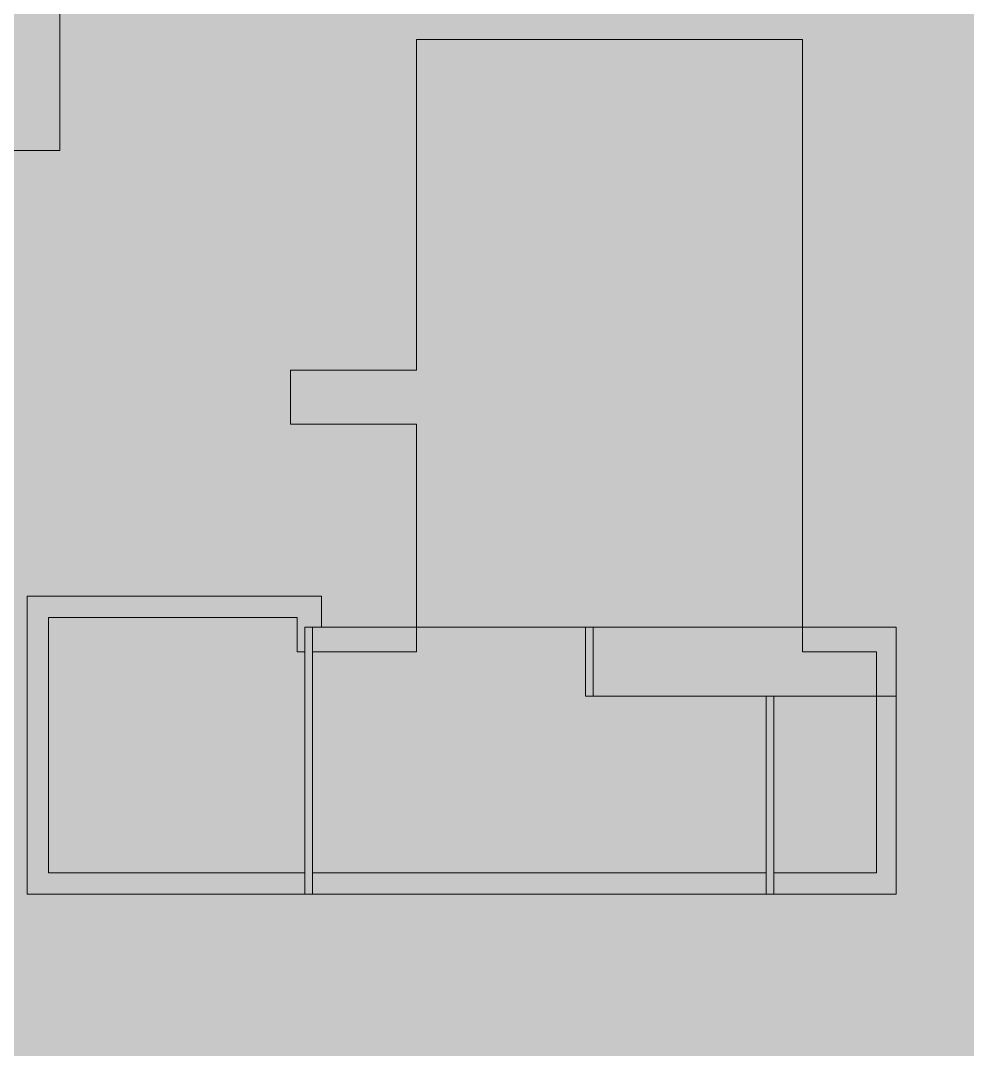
# Model space of a CAD drawing. Header units: metres. Extents: x -208 to 1512, y -277 to 123.
# Drawn here: x 831.58 to 837.37, y -10.03 to -3.75 of the extents above; entities that cross this region are included whole.
import ezdxf

# ---------------------------------------------------------------- set-up
doc = ezdxf.new("R2010")
doc.units = ezdxf.units.M
doc.header["$MEASUREMENT"] = 0
doc.linetypes.add('Wipeout_Contour', pattern=[1, 0, -1])
for name, color, linetype in [('220 Bodenaufbau - Außen_ Gefälle', 7, 'Continuous'), ('330 Dachaufbau', 7, 'Continuous'), ('918 Lageplan Beschriftung.x', 7, 'Continuous')]:
    doc.layers.add(name, color=color, linetype=linetype)

# ---------------------------------------------------------------- blocks, each defined once
blk = doc.blocks.new('Decke_65_5', base_point=(831.8223, -4.5433))
at = {"layer": '220 Bodenaufbau - Außen_ Gefälle', "linetype": 'Continuous', "lineweight": 0, "true_color": 0x323232}
h = blk.add_hatch(color=250, dxfattribs=at)
h.paths.add_polyline_path([(831.8223, -4.5433), (825.4439, -4.5433), (825.4656, -10.4546), (831.6873, -10.4546), (831.6873, -14.87), (837.6373, -14.87), (837.6373, -10.4546), (844.0775, -10.4546), (844.0972, -4.5433), (837.6771, -4.5433), (837.6723, -1.67), (831.8223, -1.67)])
h.paths.add_polyline_path([(831.7523, -7.395), (833.2723, -7.395), (833.2723, -7.605), (834.0023, -7.605), (834.0023, -6.215), (833.2323, -6.215), (833.2323, -5.885), (834.0023, -5.885), (834.0023, -3.865), (836.3623, -3.865), (836.3623, -6.245), (836.3623, -7.605), (836.8137, -7.605), (836.8137, -8.955), (831.7523, -8.955)], flags=0)
at = {"layer": '220 Bodenaufbau - Außen_ Gefälle', "color": 7, "linetype": 'Continuous', "lineweight": 13, "flags": 128}
for points in [[(831.8223, -4.5433), (825.4439, -4.5433), (825.4656, -10.4546), (831.6873, -10.4546), (831.6873, -14.87), (837.6373, -14.87), (837.6373, -10.4546), (844.0775, -10.4546), (844.0972, -4.5433), (837.6771, -4.5433), (837.6723, -1.67), (831.8223, -1.67)], [(831.7523, -7.395), (831.7523, -8.955), (836.8137, -8.955), (836.8137, -7.605), (836.3623, -7.605), (836.3623, -6.245), (836.3623, -3.865), (834.0023, -3.865), (834.0023, -5.885), (833.2323, -5.885), (833.2323, -6.215), (834.0023, -6.215), (834.0023, -7.605), (833.2723, -7.605), (833.2723, -7.395)]]:
    blk.add_lwpolyline(points, close=True, dxfattribs=at)
blk = doc.blocks.new('Dachfläche_50_5', base_point=(836.187, -7.875))
at = {"layer": '330 Dachaufbau', "linetype": 'Continuous', "lineweight": 0, "true_color": 0x000000}
blk.add_hatch(color=18, dxfattribs=at).paths.add_polyline_path([(836.9337, -7.875), (836.187, -7.875), (836.187, -9.085), (836.9337, -9.085)])
at = {"layer": '330 Dachaufbau', "color": 7, "linetype": 'Continuous', "lineweight": 18, "flags": 128}
blk.add_lwpolyline([(836.9337, -7.875), (836.9337, -9.085)], dxfattribs=at)
at = {"color": 254, "linetype": 'Wipeout_Contour', "lineweight": 0, "ltscale": 3344.89111}
blk.add_wipeout([(836.1718, -9.085), (836.187, -9.085), (836.187, -7.875), (836.1718, -7.875)], dxfattribs=at).dxf.layer = '330 Dachaufbau'
at = {"color": 254, "linetype": 'Wipeout_Contour', "lineweight": 0, "ltscale": 3344.751926}
blk.add_wipeout([(836.15, -9.085), (836.15, -7.875), (836.1392, -7.875), (836.1392, -9.085)], dxfattribs=at).dxf.layer = '330 Dachaufbau'
at = {"color": 254, "linetype": 'Wipeout_Contour', "lineweight": 0, "ltscale": 3344.817169}
blk.add_wipeout([(836.1718, -7.875), (836.15, -7.875), (836.15, -9.085), (836.1718, -9.085)], dxfattribs=at).dxf.layer = '330 Dachaufbau'
at = {"layer": '330 Dachaufbau', "color": 7, "linetype": 'Continuous', "lineweight": 18, "flags": 128}
for points in [[(836.1392, -7.875), (836.15, -7.875), (836.1718, -7.875), (836.187, -7.875)], [(836.1392, -7.875), (836.1392, -9.085)], [(836.187, -9.085), (836.187, -7.875)], [(836.187, -7.875), (836.9337, -7.875)], [(836.1392, -9.085), (836.15, -9.085), (836.1718, -9.085), (836.187, -9.085)], [(836.9337, -9.085), (836.187, -9.085)]]:
    blk.add_lwpolyline(points, dxfattribs=at)
blk = doc.blocks.new('Dachfläche_51_5', base_point=(835.0826, -7.455))
at = {"layer": '330 Dachaufbau', "linetype": 'Continuous', "lineweight": 0, "true_color": 0x000000}
blk.add_hatch(color=18, dxfattribs=at).paths.add_polyline_path([(836.9335, -7.455), (835.0826, -7.455), (835.0826, -7.875), (836.9335, -7.875)])
at = {"layer": '330 Dachaufbau', "color": 7, "linetype": 'Continuous', "lineweight": 18, "flags": 128}
blk.add_lwpolyline([(836.9335, -7.455), (836.9335, -7.875)], dxfattribs=at)
at = {"color": 254, "linetype": 'Wipeout_Contour', "lineweight": 0, "ltscale": 3340.441465}
blk.add_wipeout([(835.0674, -7.875), (835.0826, -7.875), (835.0826, -7.455), (835.0674, -7.455)], dxfattribs=at).dxf.layer = '330 Dachaufbau'
at = {"color": 254, "linetype": 'Wipeout_Contour', "lineweight": 0, "ltscale": 3340.30228}
blk.add_wipeout([(835.0457, -7.875), (835.0457, -7.455), (835.0348, -7.455), (835.0348, -7.875)], dxfattribs=at).dxf.layer = '330 Dachaufbau'
at = {"color": 254, "linetype": 'Wipeout_Contour', "lineweight": 0, "ltscale": 3340.367523}
blk.add_wipeout([(835.0674, -7.455), (835.0457, -7.455), (835.0457, -7.875), (835.0674, -7.875)], dxfattribs=at).dxf.layer = '330 Dachaufbau'
at = {"layer": '330 Dachaufbau', "color": 7, "linetype": 'Continuous', "lineweight": 18, "flags": 128}
for points in [[(835.0348, -7.455), (835.0457, -7.455), (835.0674, -7.455), (835.0826, -7.455)], [(835.0348, -7.455), (835.0348, -7.875)], [(835.0826, -7.875), (835.0826, -7.455)], [(835.0826, -7.455), (836.9335, -7.455)], [(835.0348, -7.875), (835.0457, -7.875), (835.0674, -7.875), (835.0826, -7.875)], [(836.9335, -7.875), (835.0826, -7.875)]]:
    blk.add_lwpolyline(points, dxfattribs=at)
blk = doc.blocks.new('Dachfläche_58_5', base_point=(833.3672, -9.085))
at = {"layer": '330 Dachaufbau', "linetype": 'Continuous', "lineweight": 0, "true_color": 0x000000}
blk.add_hatch(color=18, dxfattribs=at).paths.add_polyline_path([(833.3672, -7.455), (833.3672, -9.085), (836.187, -9.085), (836.187, -7.875), (835.0826, -7.875), (835.0826, -7.455)])
at = {"layer": '330 Dachaufbau', "color": 7, "linetype": 'Continuous', "lineweight": 18, "flags": 128}
for points in [[(835.0826, -7.455), (835.0826, -7.875)], [(835.0826, -7.875), (836.187, -7.875)], [(836.187, -7.875), (836.187, -9.085)]]:
    blk.add_lwpolyline(points, dxfattribs=at)
at = {"color": 254, "linetype": 'Wipeout_Contour', "lineweight": 0, "ltscale": 3333.604773}
blk.add_wipeout([(833.352, -9.085), (833.3672, -9.085), (833.3672, -7.455), (833.352, -7.455)], dxfattribs=at).dxf.layer = '330 Dachaufbau'
at = {"color": 254, "linetype": 'Wipeout_Contour', "lineweight": 0, "ltscale": 3333.465589}
blk.add_wipeout([(833.3302, -9.085), (833.3302, -7.455), (833.3194, -7.455), (833.3194, -9.085)], dxfattribs=at).dxf.layer = '330 Dachaufbau'
at = {"color": 254, "linetype": 'Wipeout_Contour', "lineweight": 0, "ltscale": 3333.530832}
blk.add_wipeout([(833.352, -7.455), (833.3302, -7.455), (833.3302, -9.085), (833.352, -9.085)], dxfattribs=at).dxf.layer = '330 Dachaufbau'
at = {"layer": '330 Dachaufbau', "color": 7, "linetype": 'Continuous', "lineweight": 18, "flags": 128}
for points in [[(833.3672, -7.455), (833.352, -7.455), (833.3302, -7.455), (833.3194, -7.455)], [(833.3194, -7.455), (833.3194, -9.085)], [(833.3672, -7.455), (835.0826, -7.455)], [(833.3672, -9.085), (833.3672, -7.455)], [(833.3194, -9.085), (833.3302, -9.085), (833.352, -9.085), (833.3672, -9.085)], [(836.187, -9.085), (833.3672, -9.085)]]:
    blk.add_lwpolyline(points, dxfattribs=at)
blk = doc.blocks.new('Dachfläche_59_5', base_point=(831.6223, -9.085))
at = {"layer": '330 Dachaufbau', "linetype": 'Continuous', "lineweight": 0, "true_color": 0x000000}
blk.add_hatch(color=18, dxfattribs=at).paths.add_polyline_path([(831.6223, -7.265), (831.6223, -9.085), (833.3672, -9.085), (833.3672, -7.455), (833.4223, -7.455), (833.4223, -7.265)])
at = {"layer": '330 Dachaufbau', "color": 7, "linetype": 'Continuous', "lineweight": 18, "flags": 128}
for points in [[(831.6223, -7.265), (833.4223, -7.265)], [(831.6223, -9.085), (831.6223, -7.265)], [(833.4223, -7.265), (833.4223, -7.455)], [(833.3672, -7.455), (833.3672, -9.085)], [(833.4223, -7.455), (833.3672, -7.455)], [(833.3672, -9.085), (831.6223, -9.085)]]:
    blk.add_lwpolyline(points, dxfattribs=at)

msp = doc.modelspace()

# ---------------------------------------------------------------- block references
at = {"layer": '220 Bodenaufbau - Außen_ Gefälle', "color": 7, "linetype": 'Continuous', "lineweight": 13}
msp.add_blockref('Decke_65_5', (831.8223, -4.5433), dxfattribs=at)

# ---------------------------------------------------------------- next in the draw order: block references
at = {"layer": '330 Dachaufbau', "color": 7, "linetype": 'Continuous', "lineweight": 18}
msp.add_blockref('Dachfläche_50_5', (836.187, -7.875), dxfattribs=at)

# ---------------------------------------------------------------- next in the draw order: block references
msp.add_blockref('Dachfläche_51_5', (835.0826, -7.455), dxfattribs=at)

# ---------------------------------------------------------------- next in the draw order: block references
msp.add_blockref('Dachfläche_58_5', (833.3672, -9.085), dxfattribs=at)

# ---------------------------------------------------------------- next in the draw order: hatches: boundary and pattern name
at = {"layer": '918 Lageplan Beschriftung.x', "linetype": 'Continuous', "lineweight": 0, "true_color": 0x3f0000}
msp.add_hatch(color=18, dxfattribs=at).paths.add_polyline_path([(825.3125, -15.07), (830.6323, -15.07), (830.6323, -15.97), (838.8623, -15.97), (838.8623, -15.07), (844.1921, -15.07), (844.2425, 0.07), (838.3473, 0.07), (838.3473, 0.8), (831.1473, 0.8), (831.1473, 0.07), (825.257, 0.07)])

# ---------------------------------------------------------------- next in the draw order: block references
at = {"layer": '330 Dachaufbau', "color": 7, "linetype": 'Continuous', "lineweight": 18}
msp.add_blockref('Dachfläche_59_5', (831.6223, -9.085), dxfattribs=at)

doc.saveas('drawing.dxf')
